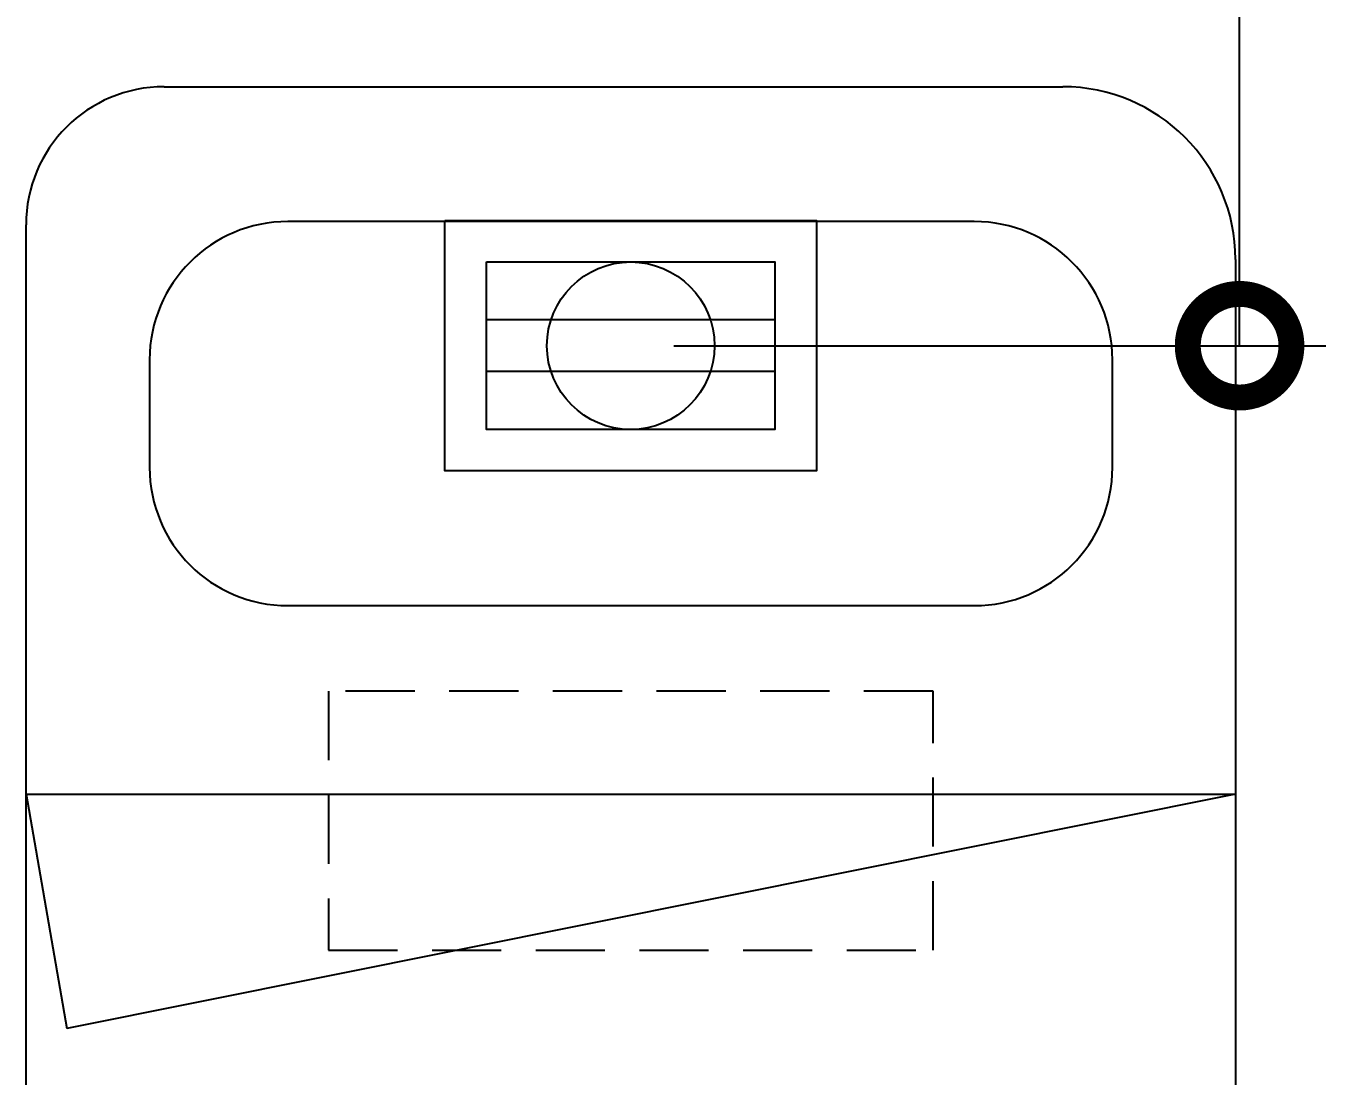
# Model space of a CAD drawing. Extents: x 11477420 to 23072185, y -28506554 to -14238804.
# Drawn here: x 11523619 to 11524371, y -14278972 to -14278364 of the extents above; entities that cross this region are included whole.
import ezdxf

# ---------------------------------------------------------------- set-up
doc = ezdxf.new("R2010")
doc.units = 0
doc.header["$LTSCALE"] = 50
doc.header["$MEASUREMENT"] = 0
doc.linetypes.add('DH-HID2', pattern=[1.2, 0.8, -0.4])
doc.layers.get('0').update_dxf_attribs({"linetype": 'CONTINUOUS'})
doc.layers.get('DEFPOINTS').update_dxf_attribs({"linetype": 'CONTINUOUS'})
for name, color, linetype in [('07-DIM WAL', 5, 'CONTINUOUS'), ('FU-FURM', 251, 'DH-HID2'), ('RC-LIGHT', 7, 'CONTINUOUS'), ('가구', 6, 'CONTINUOUS'), ('설비', 7, 'CONTINUOUS')]:
    doc.layers.add(name, color=color, linetype=linetype)
doc.styles.add('DAWIN', font='NanumSquareR.ttf')
doc.dimstyles.new('40', dxfattribs={"dimscale": 40, "dimtxt": 2.2, "dimasz": 3, "dimexe": 1.25, "dimexo": 0.625, "dimtad": 1, "dimdec": 0, "dimzin": 0, "dimdsep": 46, "dimlunit": 6, "dimtxsty": 'DAWIN', "dimblk1": 'DOTSMALL', "dimblk2": 'DOTSMALL', "dimsah": 1, "dimcen": 0.001, "dimclrd": 1, "dimclre": 1, "dimclrt": 3, "dimadec": 0, "dimazin": 0, "dimtfac": 1, "dimtdec": 0, "dimtix": 1, "dimtmove": 2, "dimatfit": 3, "dimldrblk": 'DOTSMALL', "dimfxl": 0, "dimtolj": 1, "dimtzin": 0, "dimarcsym": 0})

# ---------------------------------------------------------------- blocks, each defined once
blk = doc.blocks.new('flooor2')
at = {"layer": 'FU-FURM', "color": 8}
blk.add_lwpolyline([(11523793.57, -14278899.45), (11524143.57, -14278899.45), (11524143.57, -14278749.45), (11523793.57, -14278749.45)], close=True, dxfattribs=at)
at = {"layer": '가구', "color": 8}
for p, q in [((11523698.57, -14278399.45), (11524218.57, -14278399.45)), ((11523618.57, -14280019.45), (11523618.57, -14278479.45)), ((11524167.38, -14278477.53), (11523770.11, -14278477.53)), ((11524318.57, -14278499.45), (11524318.57, -14279999.45)), ((11523690.11, -14278557.53), (11523690.11, -14278619.9)), ((11524247.38, -14278619.9), (11524247.38, -14278557.53)), ((11523770.11, -14278699.9), (11524167.38, -14278699.9)), ((11523618.57, -14278809.12), (11524318.57, -14278809.12)), ((11523618.57, -14278948.83), (11523618.57, -14278809.12)), ((11524318.57, -14278809.12), (11523642.24, -14278944.69))]:
    blk.add_line(p, q, dxfattribs=at)
blk.add_lwpolyline([(11523618.57, -14278809.12), (11523642.24, -14278944.69)], dxfattribs=at)
for centre, radius, start, end in [((11523698.57, -14278479.45), 80, 90, 180), ((11524218.57, -14278499.45), 100, 0, 90), ((11523770.11, -14278557.53), 80, 90, 180), ((11524167.38, -14278557.53), 80, 0, 90), ((11523770.11, -14278619.9), 80, 180, 270), ((11524167.38, -14278619.9), 80, 270, 0)]:
    blk.add_arc(centre, radius, start, end, dxfattribs=at)
blk = doc.blocks.new('FLOORCPMN')
at = {"layer": '설비', "color": 140}
for p, q in [((352045.31, -84933.33), (351878.32, -84933.33)), ((352045.31, -84963.33), (351878.32, -84963.33))]:
    blk.add_line(p, q, dxfattribs=at)
for points in [[(351854.31, -84875.83), (352069.31, -84875.83), (352069.31, -85020.83), (351854.31, -85020.83)], [(351878.32, -84899.83), (352045.31, -84899.83), (352045.31, -84996.82), (351878.32, -84996.82)]]:
    blk.add_lwpolyline(points, close=True, dxfattribs=at)
blk.add_circle((351961.81, -84948.33), 48.49, dxfattribs=at)
blk = doc.blocks.new('_DOTSMALL')
at = {"color": 0, "linetype": 'ByBlock', "const_width": 0.5}
blk.add_lwpolyline([(-0.0625, 0, 1), (0.0625, 0, 1)], format="xyb", close=True, dxfattribs=at)
blk = doc.blocks.new('*D373')
at = {"layer": '07-DIM WAL', "color": 1, "lineweight": -2, "ltscale": 30}
for p, q in [((11523993.57, -14276699.45), (11524370.97, -14276699.45)), ((11524320.97, -14278549.42), (11524320.97, -14276699.45)), ((11523993.57, -14278549.42), (11524370.97, -14278549.42))]:
    blk.add_line(p, q, dxfattribs=at)
at = {"layer": 'DEFPOINTS', "color": 0, "ltscale": 30}
for p in [(11523968.57, -14276699.45), (11524320.97, -14276699.45), (11523968.57, -14278549.42)]:
    blk.add_point(p, dxfattribs=at)
at = {"layer": '07-DIM WAL', "color": 1, "lineweight": -2, "ltscale": 30, "xscale": 120, "yscale": 120, "zscale": 120}
for p, rotation in [((11524320.97, -14276699.45), 90), ((11524320.97, -14278549.42), 270)]:
    blk.add_blockref('_DOTSMALL', p, dxfattribs=dict(at, rotation=rotation))
at = {"layer": '07-DIM WAL', "color": 3, "ltscale": 30, "insert": (11524240.2, -14277624.43), "char_height": 88, "attachment_point": 5, "rotation": 90, "style": 'DAWIN'}
blk.add_mtext('\\A1;1,850', dxfattribs=at)

msp = doc.modelspace()

# ---------------------------------------------------------------- block references
msp.add_blockref('flooor2', (0, 0))
at = {"layer": 'RC-LIGHT', "color": 140}
msp.add_blockref('FLOORCPMN', (11172006.75, -14193601.09), dxfattribs=at)

# ---------------------------------------------------------------- dimensions: what is measured, and where the dimension line sits
at = {"layer": '07-DIM WAL', "ltscale": 30}
dim = msp.add_linear_dim(base=(11524320.97, -14276699.45), p1=(11523968.57, -14278549.42), p2=(11523968.57, -14276699.45), angle=90, dimstyle='40', dxfattribs=at)
dim.commit()
dim.dimension.update_dxf_attribs({"geometry": '*D373', "text_midpoint": (11524240.2, -14277624.43)})

doc.saveas('drawing.dxf')
